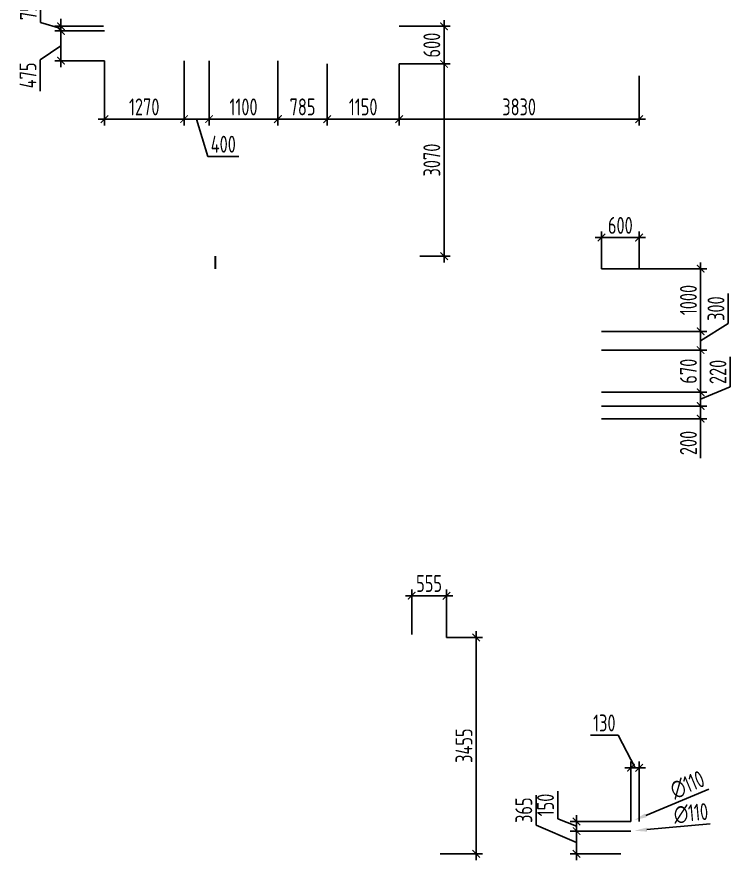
# Model space of a CAD drawing. Header units: millimetres. Extents: x -346952 to 536090, y 55086 to 131231.
# Drawn here: x 236443 to 247829, y 61556 to 75015 of the extents above; entities that cross this region are included whole.
import ezdxf

# ---------------------------------------------------------------- set-up
doc = ezdxf.new("R2010")
doc.units = ezdxf.units.MM
doc.layers.add('РАЗМЕРЫ КРОВЛИ ОВ', color=204, linetype='Continuous')
doc.layers.get('0').off()
doc.styles.add('ISOCPEUR', font='isocpeur.ttf', dxfattribs={"width": 0.7})
doc.dimstyles.new('R_100', dxfattribs={"dimtxt": 270, "dimasz": 120, "dimexe": 100, "dimexo": 0, "dimgap": 60, "dimtad": 1, "dimdec": 0, "dimrnd": 5, "dimzin": 0, "dimdsep": 46, "dimtxsty": 'ISOCPEUR', "dimblk": 'ARCHTICK', "dimcen": 0, "dimdle": 100, "dimclrd": 256, "dimclre": 256, "dimclrt": 256, "dimadec": 0, "dimazin": 0, "dimtfac": 2, "dimtdec": 0, "dimtofl": 0, "dimtmove": 1, "dimatfit": 3, "dimfxl": 1, "dimtvp": 3, "dimtolj": 1, "dimtzin": 0, "dimarcsym": 0})

# ---------------------------------------------------------------- blocks, each defined once
blk = doc.blocks.new('_ArchTick')
at = {"color": 0, "linetype": 'ByBlock', "const_width": 0.15}
blk.add_lwpolyline([(-0.5, -0.5), (0.5, 0.5)], dxfattribs=at)
blk = doc.blocks.new('*D2783')
at = {"layer": 'РАЗМЕРЫ КРОВЛИ ОВ', "lineweight": -2, "transparency": 16777216}
for p, q in [((237841, 74315), (237841, 73283)), ((239111, 74315), (239111, 73283)), ((237741, 73383), (239211, 73383))]:
    blk.add_line(p, q, dxfattribs=at)
at = {"layer": 'РАЗМЕРЫ КРОВЛИ ОВ', "lineweight": -2, "transparency": 16777216, "xscale": 120, "yscale": 120, "zscale": 120, "rotation": 180}
blk.add_blockref('_ArchTick', (237841, 73383), dxfattribs=at)
at = {"layer": 'РАЗМЕРЫ КРОВЛИ ОВ', "lineweight": -2, "transparency": 16777216, "xscale": 120, "yscale": 120, "zscale": 120}
blk.add_blockref('_ArchTick', (239111, 73383), dxfattribs=at)
at = {"layer": 'РАЗМЕРЫ КРОВЛИ ОВ', "transparency": 16777216, "insert": (238476, 73578), "char_height": 270, "attachment_point": 5, "style": 'ISOCPEUR'}
blk.add_mtext('\\A1;1270', dxfattribs=at)
blk = doc.blocks.new('*D2784')
at = {"layer": 'РАЗМЕРЫ КРОВЛИ ОВ', "lineweight": -2, "transparency": 16777216}
for p, q in [((239111, 74315), (239111, 73283)), ((239511, 74315), (239511, 73283)), ((239011, 73383), (239611, 73383)), ((239311, 73383), (239489, 72788)), ((239489, 72788), (239987, 72788))]:
    blk.add_line(p, q, dxfattribs=at)
at = {"layer": 'РАЗМЕРЫ КРОВЛИ ОВ', "lineweight": -2, "transparency": 16777216, "xscale": 120, "yscale": 120, "zscale": 120, "rotation": 180}
blk.add_blockref('_ArchTick', (239111, 73383), dxfattribs=at)
at = {"layer": 'РАЗМЕРЫ КРОВЛИ ОВ', "lineweight": -2, "transparency": 16777216, "xscale": 120, "yscale": 120, "zscale": 120}
blk.add_blockref('_ArchTick', (239511, 73383), dxfattribs=at)
at = {"layer": 'РАЗМЕРЫ КРОВЛИ ОВ', "transparency": 16777216, "insert": (239738, 72983), "char_height": 270, "attachment_point": 5, "style": 'ISOCPEUR'}
blk.add_mtext('\\A1;400', dxfattribs=at)
blk = doc.blocks.new('*D2785')
at = {"layer": 'РАЗМЕРЫ КРОВЛИ ОВ', "lineweight": -2, "transparency": 16777216}
for p, q in [((239511, 74315), (239511, 73283)), ((240611, 74315), (240611, 73283)), ((239411, 73383), (240711, 73383))]:
    blk.add_line(p, q, dxfattribs=at)
at = {"layer": 'РАЗМЕРЫ КРОВЛИ ОВ', "lineweight": -2, "transparency": 16777216, "xscale": 120, "yscale": 120, "zscale": 120, "rotation": 180}
blk.add_blockref('_ArchTick', (239511, 73383), dxfattribs=at)
at = {"layer": 'РАЗМЕРЫ КРОВЛИ ОВ', "lineweight": -2, "transparency": 16777216, "xscale": 120, "yscale": 120, "zscale": 120}
blk.add_blockref('_ArchTick', (240611, 73383), dxfattribs=at)
at = {"layer": 'РАЗМЕРЫ КРОВЛИ ОВ', "transparency": 16777216, "insert": (240061, 73578), "char_height": 270, "attachment_point": 5, "style": 'ISOCPEUR'}
blk.add_mtext('\\A1;1100', dxfattribs=at)
blk = doc.blocks.new('*D2786')
at = {"layer": 'РАЗМЕРЫ КРОВЛИ ОВ', "lineweight": -2, "transparency": 16777216}
for p, q in [((240611, 74315), (240611, 73283)), ((241396, 74265), (241396, 73283)), ((240511, 73383), (241496, 73383))]:
    blk.add_line(p, q, dxfattribs=at)
at = {"layer": 'РАЗМЕРЫ КРОВЛИ ОВ', "lineweight": -2, "transparency": 16777216, "xscale": 120, "yscale": 120, "zscale": 120, "rotation": 180}
blk.add_blockref('_ArchTick', (240611, 73383), dxfattribs=at)
at = {"layer": 'РАЗМЕРЫ КРОВЛИ ОВ', "lineweight": -2, "transparency": 16777216, "xscale": 120, "yscale": 120, "zscale": 120}
blk.add_blockref('_ArchTick', (241396, 73383), dxfattribs=at)
at = {"layer": 'РАЗМЕРЫ КРОВЛИ ОВ', "transparency": 16777216, "insert": (241003, 73578), "char_height": 270, "attachment_point": 5, "style": 'ISOCPEUR'}
blk.add_mtext('\\A1;785', dxfattribs=at)
blk = doc.blocks.new('*D2776')
at = {"layer": 'РАЗМЕРЫ КРОВЛИ ОВ', "lineweight": -2, "transparency": 16777216}
for p, q in [((241396, 74265), (241396, 73283)), ((242546, 74265), (242546, 73283)), ((241296, 73383), (242646, 73383))]:
    blk.add_line(p, q, dxfattribs=at)
at = {"layer": 'РАЗМЕРЫ КРОВЛИ ОВ', "lineweight": -2, "transparency": 16777216, "xscale": 120, "yscale": 120, "zscale": 120, "rotation": 180}
blk.add_blockref('_ArchTick', (241396, 73383), dxfattribs=at)
at = {"layer": 'РАЗМЕРЫ КРОВЛИ ОВ', "lineweight": -2, "transparency": 16777216, "xscale": 120, "yscale": 120, "zscale": 120}
blk.add_blockref('_ArchTick', (242546, 73383), dxfattribs=at)
at = {"layer": 'РАЗМЕРЫ КРОВЛИ ОВ', "transparency": 16777216, "insert": (241971, 73578), "char_height": 270, "attachment_point": 5, "style": 'ISOCPEUR'}
blk.add_mtext('\\A1;1150', dxfattribs=at)
blk = doc.blocks.new('*D2777')
at = {"layer": 'РАЗМЕРЫ КРОВЛИ ОВ', "lineweight": -2, "transparency": 16777216}
for p, q in [((242546, 74865), (243362, 74865)), ((243262, 74165), (243262, 74965)), ((242546, 74265), (243362, 74265))]:
    blk.add_line(p, q, dxfattribs=at)
at = {"layer": 'РАЗМЕРЫ КРОВЛИ ОВ', "lineweight": -2, "transparency": 16777216, "xscale": 120, "yscale": 120, "zscale": 120}
for p, rotation in [((243262, 74865), 90), ((243262, 74265), 270)]:
    blk.add_blockref('_ArchTick', p, dxfattribs=dict(at, rotation=rotation))
at = {"layer": 'РАЗМЕРЫ КРОВЛИ ОВ', "transparency": 16777216, "insert": (243067, 74565), "char_height": 270, "attachment_point": 5, "rotation": 90, "style": 'ISOCPEUR'}
blk.add_mtext('\\A1;600', dxfattribs=at)
blk = doc.blocks.new('*D2778')
at = {"layer": 'РАЗМЕРЫ КРОВЛИ ОВ', "lineweight": -2, "transparency": 16777216}
for p, q in [((242546, 74265), (242546, 73283)), ((246376, 74076), (246376, 73283)), ((242446, 73383), (246476, 73383))]:
    blk.add_line(p, q, dxfattribs=at)
at = {"layer": 'РАЗМЕРЫ КРОВЛИ ОВ', "lineweight": -2, "transparency": 16777216, "xscale": 120, "yscale": 120, "zscale": 120, "rotation": 180}
blk.add_blockref('_ArchTick', (242546, 73383), dxfattribs=at)
at = {"layer": 'РАЗМЕРЫ КРОВЛИ ОВ', "lineweight": -2, "transparency": 16777216, "xscale": 120, "yscale": 120, "zscale": 120}
blk.add_blockref('_ArchTick', (246376, 73383), dxfattribs=at)
at = {"layer": 'РАЗМЕРЫ КРОВЛИ ОВ', "transparency": 16777216, "insert": (244461, 73578), "char_height": 270, "attachment_point": 5, "style": 'ISOCPEUR'}
blk.add_mtext('\\A1;3830', dxfattribs=at)
blk = doc.blocks.new('*D2798')
at = {"layer": 'РАЗМЕРЫ КРОВЛИ ОВ', "lineweight": -2, "transparency": 16777216}
for p, q in [((247358, 71096), (247358, 69896)), ((245775, 70996), (247458, 70996)), ((245775, 69996), (247458, 69996))]:
    blk.add_line(p, q, dxfattribs=at)
at = {"layer": 'РАЗМЕРЫ КРОВЛИ ОВ', "lineweight": -2, "transparency": 16777216, "xscale": 120, "yscale": 120, "zscale": 120}
for p, rotation in [((247358, 70996), 90), ((247358, 69996), 270)]:
    blk.add_blockref('_ArchTick', p, dxfattribs=dict(at, rotation=rotation))
at = {"layer": 'РАЗМЕРЫ КРОВЛИ ОВ', "transparency": 16777216, "insert": (247163, 70496), "char_height": 270, "attachment_point": 5, "rotation": 90, "style": 'ISOCPEUR'}
blk.add_mtext('\\A1;1000', dxfattribs=at)
blk = doc.blocks.new('*D2799')
at = {"layer": 'РАЗМЕРЫ КРОВЛИ ОВ', "lineweight": -2, "transparency": 16777216}
for p, q in [((247798, 70119), (247798, 70598)), ((245775, 69996), (247458, 69996)), ((247358, 69846), (247798, 70119)), ((247358, 70096), (247358, 69596)), ((245775, 69696), (247458, 69696))]:
    blk.add_line(p, q, dxfattribs=at)
at = {"layer": 'РАЗМЕРЫ КРОВЛИ ОВ', "lineweight": -2, "transparency": 16777216, "xscale": 120, "yscale": 120, "zscale": 120}
for p, rotation in [((247358, 69996), 90), ((247358, 69696), 270)]:
    blk.add_blockref('_ArchTick', p, dxfattribs=dict(at, rotation=rotation))
at = {"layer": 'РАЗМЕРЫ КРОВЛИ ОВ', "transparency": 16777216, "insert": (247603, 70359), "char_height": 270, "attachment_point": 5, "rotation": 90, "style": 'ISOCPEUR'}
blk.add_mtext('\\A1;300', dxfattribs=at)
blk = doc.blocks.new('*D2835')
at = {"layer": 'РАЗМЕРЫ КРОВЛИ ОВ', "lineweight": -2, "transparency": 16777216}
for p, q in [((247358, 69796), (247358, 68924)), ((245775, 69696), (247458, 69696)), ((245775, 69024), (247458, 69024))]:
    blk.add_line(p, q, dxfattribs=at)
at = {"layer": 'РАЗМЕРЫ КРОВЛИ ОВ', "lineweight": -2, "transparency": 16777216, "xscale": 120, "yscale": 120, "zscale": 120}
for p, rotation in [((247358, 69696), 90), ((247358, 69024), 270)]:
    blk.add_blockref('_ArchTick', p, dxfattribs=dict(at, rotation=rotation))
at = {"layer": 'РАЗМЕРЫ КРОВЛИ ОВ', "transparency": 16777216, "insert": (247163, 69360), "char_height": 270, "attachment_point": 5, "rotation": 90, "style": 'ISOCPEUR'}
blk.add_mtext('\\A1;670', dxfattribs=at)
blk = doc.blocks.new('*D2836')
at = {"layer": 'РАЗМЕРЫ КРОВЛИ ОВ', "lineweight": -2, "transparency": 16777216}
for p, q in [((247829, 69109), (247829, 69588)), ((247358, 69124), (247358, 68703)), ((247358, 68914), (247829, 69109)), ((245775, 69024), (247458, 69024)), ((245775, 68803), (247458, 68803))]:
    blk.add_line(p, q, dxfattribs=at)
at = {"layer": 'РАЗМЕРЫ КРОВЛИ ОВ', "lineweight": -2, "transparency": 16777216, "xscale": 120, "yscale": 120, "zscale": 120}
for p, rotation in [((247358, 69024), 90), ((247358, 68803), 270)]:
    blk.add_blockref('_ArchTick', p, dxfattribs=dict(at, rotation=rotation))
at = {"layer": 'РАЗМЕРЫ КРОВЛИ ОВ', "transparency": 16777216, "insert": (247634, 69348), "char_height": 270, "attachment_point": 5, "rotation": 90, "style": 'ISOCPEUR'}
blk.add_mtext('\\A1;220', dxfattribs=at)
blk = doc.blocks.new('*D2837')
at = {"layer": 'РАЗМЕРЫ КРОВЛИ ОВ', "lineweight": -2, "transparency": 16777216}
for p, q in [((245775, 68803), (247458, 68803)), ((247358, 68903), (247358, 68502)), ((245777, 68602), (247458, 68602)), ((247358, 67974), (247358, 68602))]:
    blk.add_line(p, q, dxfattribs=at)
at = {"layer": 'РАЗМЕРЫ КРОВЛИ ОВ', "lineweight": -2, "transparency": 16777216, "xscale": 120, "yscale": 120, "zscale": 120}
for p, rotation in [((247358, 68803), 90), ((247358, 68602), 270)]:
    blk.add_blockref('_ArchTick', p, dxfattribs=dict(at, rotation=rotation))
at = {"layer": 'РАЗМЕРЫ КРОВЛИ ОВ', "transparency": 16777216, "insert": (247163, 68214), "char_height": 270, "attachment_point": 5, "rotation": 90, "style": 'ISOCPEUR'}
blk.add_mtext('\\A1;200', dxfattribs=at)
blk = doc.blocks.new('*D2845')
at = {"layer": 'РАЗМЕРЫ КРОВЛИ ОВ', "lineweight": -2, "transparency": 16777216}
for p, q in [((245077, 62216), (245077, 62657)), ((245377, 62096), (245077, 62216)), ((245377, 62271), (245377, 61920)), ((246246, 62171), (245277, 62171)), ((246245, 62020), (245277, 62020))]:
    blk.add_line(p, q, dxfattribs=at)
at = {"layer": 'РАЗМЕРЫ КРОВЛИ ОВ', "lineweight": -2, "transparency": 16777216, "xscale": 120, "yscale": 120, "zscale": 120}
for p, rotation in [((245377, 62171), 90), ((245377, 62020), 270)]:
    blk.add_blockref('_ArchTick', p, dxfattribs=dict(at, rotation=rotation))
at = {"layer": 'РАЗМЕРЫ КРОВЛИ ОВ', "transparency": 16777216, "insert": (244882, 62436), "char_height": 270, "attachment_point": 5, "rotation": 90, "style": 'ISOCPEUR'}
blk.add_mtext('\\A1;150', dxfattribs=at)
blk = doc.blocks.new('*D2846')
at = {"layer": 'РАЗМЕРЫ КРОВЛИ ОВ', "lineweight": -2, "transparency": 16777216}
for p, q in [((244730, 62113), (244730, 62592)), ((245377, 61838), (244730, 62113)), ((245377, 62120), (245377, 61556)), ((246245, 62020), (245277, 62020)), ((246085, 61656), (245277, 61656))]:
    blk.add_line(p, q, dxfattribs=at)
at = {"layer": 'РАЗМЕРЫ КРОВЛИ ОВ', "lineweight": -2, "transparency": 16777216, "xscale": 120, "yscale": 120, "zscale": 120}
for p, rotation in [((245377, 62020), 90), ((245377, 61656), 270)]:
    blk.add_blockref('_ArchTick', p, dxfattribs=dict(at, rotation=rotation))
at = {"layer": 'РАЗМЕРЫ КРОВЛИ ОВ', "transparency": 16777216, "insert": (244535, 62353), "char_height": 270, "attachment_point": 5, "rotation": 90, "style": 'ISOCPEUR'}
blk.add_mtext('\\A1;365', dxfattribs=at)
blk = doc.blocks.new('*D2819')
at = {"layer": 'РАЗМЕРЫ КРОВЛИ ОВ', "lineweight": -2, "transparency": 16777216}
for p, q in [((243262, 74365), (243262, 71096)), ((242546, 74265), (243362, 74265)), ((242876, 71196), (243362, 71196))]:
    blk.add_line(p, q, dxfattribs=at)
at = {"layer": 'РАЗМЕРЫ КРОВЛИ ОВ', "lineweight": -2, "transparency": 16777216, "xscale": 120, "yscale": 120, "zscale": 120}
for p, rotation in [((243262, 74265), 90), ((243262, 71196), 270)]:
    blk.add_blockref('_ArchTick', p, dxfattribs=dict(at, rotation=rotation))
at = {"layer": 'РАЗМЕРЫ КРОВЛИ ОВ', "transparency": 16777216, "insert": (243067, 72730), "char_height": 270, "attachment_point": 5, "rotation": 90, "style": 'ISOCPEUR'}
blk.add_mtext('\\A1;3070', dxfattribs=at)
blk = doc.blocks.new('*D2981')
at = {"layer": 'РАЗМЕРЫ КРОВЛИ ОВ', "lineweight": -2, "transparency": 16777216}
for p, q in [((246042, 63550), (245601, 63550)), ((246311, 63030), (246042, 63550)), ((246246, 62171), (246246, 63130)), ((246376, 62171), (246376, 63130)), ((246146, 63030), (246476, 63030))]:
    blk.add_line(p, q, dxfattribs=at)
at = {"layer": 'РАЗМЕРЫ КРОВЛИ ОВ', "lineweight": -2, "transparency": 16777216, "xscale": 120, "yscale": 120, "zscale": 120, "rotation": 180}
blk.add_blockref('_ArchTick', (246246, 63030), dxfattribs=at)
at = {"layer": 'РАЗМЕРЫ КРОВЛИ ОВ', "lineweight": -2, "transparency": 16777216, "xscale": 120, "yscale": 120, "zscale": 120}
blk.add_blockref('_ArchTick', (246376, 63030), dxfattribs=at)
at = {"layer": 'РАЗМЕРЫ КРОВЛИ ОВ', "transparency": 16777216, "insert": (245821, 63745), "char_height": 270, "attachment_point": 5, "style": 'ISOCPEUR'}
blk.add_mtext('\\A1;130', dxfattribs=at)
blk = doc.blocks.new('*D2982')
at = {"layer": 'РАЗМЕРЫ КРОВЛИ ОВ', "lineweight": -2, "transparency": 16777216}
blk.add_line((247487, 62688), (246482, 62270), dxfattribs=at)
at = {"layer": 'РАЗМЕРЫ КРОВЛИ ОВ', "transparency": 16777216}
blk.add_solid([(246469, 62300), (246494, 62239), (246297, 62193)], dxfattribs=at)
at = {"layer": 'РАЗМЕРЫ КРОВЛИ ОВ', "transparency": 16777216, "insert": (247147, 62758), "char_height": 270, "attachment_point": 5, "rotation": 22.5954, "style": 'ISOCPEUR'}
blk.add_mtext('\\A1;∅110', dxfattribs=at)
blk = doc.blocks.new('*D2983')
at = {"layer": 'РАЗМЕРЫ КРОВЛИ ОВ', "lineweight": -2, "transparency": 16777216}
blk.add_line((247508, 62135), (246500, 62043), dxfattribs=at)
at = {"layer": 'РАЗМЕРЫ КРОВЛИ ОВ', "transparency": 16777216}
blk.add_solid([(246497, 62076), (246503, 62010), (246301, 62025)], dxfattribs=at)
at = {"layer": 'РАЗМЕРЫ КРОВЛИ ОВ', "transparency": 16777216, "insert": (247204, 62303), "char_height": 270, "attachment_point": 5, "rotation": 5.2003, "style": 'ISOCPEUR'}
blk.add_mtext('\\A1;∅110', dxfattribs=at)
blk = doc.blocks.new('*D2986')
at = {"layer": 'РАЗМЕРЫ КРОВЛИ ОВ', "lineweight": -2, "transparency": 16777216}
for p, q in [((246476, 71492), (245675, 71492)), ((245775, 70996), (245775, 71592)), ((246376, 70996), (246376, 71592))]:
    blk.add_line(p, q, dxfattribs=at)
at = {"layer": 'РАЗМЕРЫ КРОВЛИ ОВ', "lineweight": -2, "transparency": 16777216, "xscale": 120, "yscale": 120, "zscale": 120, "rotation": 180}
blk.add_blockref('_ArchTick', (245775, 71492), dxfattribs=at)
at = {"layer": 'РАЗМЕРЫ КРОВЛИ ОВ', "lineweight": -2, "transparency": 16777216, "xscale": 120, "yscale": 120, "zscale": 120}
blk.add_blockref('_ArchTick', (246376, 71492), dxfattribs=at)
at = {"layer": 'РАЗМЕРЫ КРОВЛИ ОВ', "transparency": 16777216, "insert": (246076, 71687), "char_height": 270, "attachment_point": 5, "style": 'ISOCPEUR'}
blk.add_mtext('\\A1;600', dxfattribs=at)
blk = doc.blocks.new('*D3001')
at = {"layer": 'РАЗМЕРЫ КРОВЛИ ОВ', "lineweight": -2, "transparency": 16777216}
for p, q in [((242746, 65155), (242746, 65876)), ((243301, 65110), (243301, 65876)), ((243401, 65776), (242646, 65776))]:
    blk.add_line(p, q, dxfattribs=at)
at = {"layer": 'РАЗМЕРЫ КРОВЛИ ОВ', "lineweight": -2, "transparency": 16777216, "xscale": 120, "yscale": 120, "zscale": 120, "rotation": 180}
blk.add_blockref('_ArchTick', (242746, 65776), dxfattribs=at)
at = {"layer": 'РАЗМЕРЫ КРОВЛИ ОВ', "lineweight": -2, "transparency": 16777216, "xscale": 120, "yscale": 120, "zscale": 120}
blk.add_blockref('_ArchTick', (243301, 65776), dxfattribs=at)
at = {"layer": 'РАЗМЕРЫ КРОВЛИ ОВ', "transparency": 16777216, "insert": (243023, 65971), "char_height": 270, "attachment_point": 5, "style": 'ISOCPEUR'}
blk.add_mtext('\\A1;555', dxfattribs=at)
blk = doc.blocks.new('*D3002')
at = {"layer": 'РАЗМЕРЫ КРОВЛИ ОВ', "lineweight": -2, "transparency": 16777216}
for p, q in [((243775, 65210), (243775, 61556)), ((243301, 65110), (243875, 65110)), ((243198, 61656), (243875, 61656))]:
    blk.add_line(p, q, dxfattribs=at)
at = {"layer": 'РАЗМЕРЫ КРОВЛИ ОВ', "lineweight": -2, "transparency": 16777216, "xscale": 120, "yscale": 120, "zscale": 120}
for p, rotation in [((243775, 65110), 90), ((243775, 61656), 270)]:
    blk.add_blockref('_ArchTick', p, dxfattribs=dict(at, rotation=rotation))
at = {"layer": 'РАЗМЕРЫ КРОВЛИ ОВ', "transparency": 16777216, "insert": (243580, 63383), "char_height": 270, "attachment_point": 5, "rotation": 90, "style": 'ISOCPEUR'}
blk.add_mtext('\\A1;3455', dxfattribs=at)
blk = doc.blocks.new('*D3114')
at = {"layer": 'РАЗМЕРЫ КРОВЛИ ОВ', "lineweight": -2, "transparency": 16777216}
for p, q in [((237147, 74215), (237147, 74890)), ((237841, 74790), (237047, 74790)), ((237147, 74553), (236815, 74330)), ((236815, 74330), (236815, 73832)), ((237841, 74315), (237047, 74315))]:
    blk.add_line(p, q, dxfattribs=at)
at = {"layer": 'РАЗМЕРЫ КРОВЛИ ОВ', "lineweight": -2, "transparency": 16777216, "xscale": 120, "yscale": 120, "zscale": 120}
for p, rotation in [((237147, 74790), 90), ((237147, 74315), 270)]:
    blk.add_blockref('_ArchTick', p, dxfattribs=dict(at, rotation=rotation))
at = {"layer": 'РАЗМЕРЫ КРОВЛИ ОВ', "transparency": 16777216, "insert": (236620, 74081), "char_height": 270, "attachment_point": 5, "rotation": 90, "style": 'ISOCPEUR'}
blk.add_mtext('\\A1;475', dxfattribs=at)
blk = doc.blocks.new('*D3115')
at = {"layer": 'РАЗМЕРЫ КРОВЛИ ОВ', "lineweight": -2, "transparency": 16777216}
for p, q in [((236822, 74926), (236822, 75272)), ((237147, 74866), (237147, 74986)), ((237147, 74828), (236822, 74926)), ((237827, 74866), (237047, 74866)), ((237147, 74790), (237147, 74866)), ((237841, 74790), (237047, 74790)), ((237147, 74790), (237147, 74670))]:
    blk.add_line(p, q, dxfattribs=at)
at = {"layer": 'РАЗМЕРЫ КРОВЛИ ОВ', "lineweight": -2, "transparency": 16777216, "xscale": 120, "yscale": 120, "zscale": 120}
for p, rotation in [((237147, 74866), 270), ((237147, 74790), 90)]:
    blk.add_blockref('_ArchTick', p, dxfattribs=dict(at, rotation=rotation))
at = {"layer": 'РАЗМЕРЫ КРОВЛИ ОВ', "transparency": 16777216, "insert": (236627, 75099), "char_height": 270, "attachment_point": 5, "rotation": 90, "style": 'ISOCPEUR'}
blk.add_mtext('\\A1;75', dxfattribs=at)

msp = doc.modelspace()

# ---------------------------------------------------------------- linework, layer by layer
at = {"layer": 'РАЗМЕРЫ КРОВЛИ ОВ', "lineweight": 30}
msp.add_line((239607.5, 71195.7), (239607.5, 70995.7), dxfattribs=at)

# ---------------------------------------------------------------- dimensions: what is measured, and where the dimension line sits
at = {"layer": 'РАЗМЕРЫ КРОВЛИ ОВ'}
for base, p1, p2, picture, middle in [((237146.5, 74865.9), (237840.6, 74790.1), (237827.1, 74865.9), '*D3115', (236626.5, 74985.5)), ((243262.5, 74865.1), (242545.6, 74265.1), (242545.6, 74865.1), '*D2777', (243067.5, 74565.1)), ((243262.5, 71195.7), (242545.6, 74265.1), (242876.1, 71195.7), '*D2819', (243067.5, 72730.4)), ((247357.5, 69995.7), (245775.5, 70995.7), (245775.5, 69995.7), '*D2798', (247162.5, 70495.7)), ((247357.5051, 69024.1549), (245775.4733, 69695.6759), (245775.4733, 69024.1549), '*D2835', (247162.5051, 69359.9154)), ((243774.6, 61655.7), (243300.9, 65110.1), (243197.8, 61655.7), '*D3002', (243579.6, 63382.9))]:
    dim = msp.add_linear_dim(base=base, p1=p1, p2=p2, angle=90, dimstyle='R_100', override={"dimpost": '\\X'}, dxfattribs=at)
    dim.commit()
    dim.dimension.update_dxf_attribs({"geometry": picture, "text_midpoint": middle})
for base, p1, p2, picture, middle in [((237146.5, 74790.1), (237840.6, 74315.1), (237840.6, 74790.1), '*D3114', (236815, 74270.5)), ((247357.5, 69695.7), (245775.5, 69995.7), (245775.5, 69695.7), '*D2799', (247797.5, 70179.3)), ((247357.5, 68803.5), (245775.5, 69024.2), (245775.5, 68803.5), '*D2836', (247829, 69168.9)), ((247357.5, 68601.9), (245775.5, 68803.5), (245777.2, 68601.9), '*D2837', (247523.8, 68213.6)), ((245376.6, 62019.8), (246246.1, 62171.5), (246245.1, 62019.8), '*D2845', (245077, 62275.6)), ((245376.6, 61655.7), (246245.1, 62019.8), (246085, 61655.7), '*D2846', (244729.7, 62173))]:
    dim = msp.add_linear_dim(base=base, p1=p1, p2=p2, angle=90, dimstyle='R_100', override={"dimpost": '\\X'}, dxfattribs=at)
    dim.commit()
    dim.dimension.update_dxf_attribs({"geometry": picture, "text_midpoint": middle, "dimtype": 160})
for base, p1, p2, picture, middle in [((239110.6, 73382.5), (237840.6, 74315.1), (239110.6, 74315.1), '*D2783', (238475.6, 73577.5)), ((239510.6, 73382.5), (239110.6, 74315.1), (239510.6, 74315.1), '*D2784', (239549.1, 72982.5)), ((240610.6, 73382.5), (239510.6, 74315.1), (240610.6, 74315.1), '*D2785', (240060.6, 73577.5)), ((241395.6, 73382.5), (240610.6, 74315.1), (241395.6, 74265.1), '*D2786', (241003.1, 73577.5)), ((242545.6, 73382.5), (241395.6, 74265.1), (242545.6, 74265.1), '*D2776', (241970.6, 73577.5)), ((246375.6, 73382.5), (242545.6, 74265.1), (246375.6, 74076.2), '*D2778', (244460.6, 73577.5)), ((245775.5, 71492.5), (246375.6, 70995.7), (245775.5, 70995.7), '*D2986', (246075.5, 71687.5)), ((242745.6, 65776.3), (243300.9, 65110.1), (242745.6, 65155.3), '*D3001', (243023.3, 65971.3))]:
    dim = msp.add_linear_dim(base=base, p1=p1, p2=p2, dimstyle='R_100', override={"dimpost": '\\X'}, dxfattribs=at)
    dim.commit()
    dim.dimension.update_dxf_attribs({"geometry": picture, "text_midpoint": middle})
dim = msp.add_linear_dim(base=(246375.6145, 63029.5155), p1=(246246.1136, 62171.4742), p2=(246375.6145, 62171.4742), dimstyle='R_100', override={"dimpost": '\\X'}, dxfattribs=at)
dim.commit()
dim.dimension.update_dxf_attribs({"geometry": '*D2981', "text_midpoint": (245981.9275, 63549.5155), "dimtype": 160})
for p1, p2, picture, middle in [((246195.3, 62150.5), (246296.9, 62192.7), '*D2982', (247222.2, 62577.8)), ((246191.3, 62014.9), (246300.9, 62024.9), '*D2983', (247222.2, 62108.7))]:
    dim = msp.add_diameter_dim_2p(p1=p1, p2=p2, dimstyle='R_100', override={"dimasz": 200, "dimpost": '\\X', "dimblk1": 'ArchTick', "dimsah": 1}, dxfattribs=at)
    dim.commit()
    dim.dimension.update_dxf_attribs({"geometry": picture, "text_midpoint": middle, "dimtype": 163})

doc.saveas('drawing.dxf')
